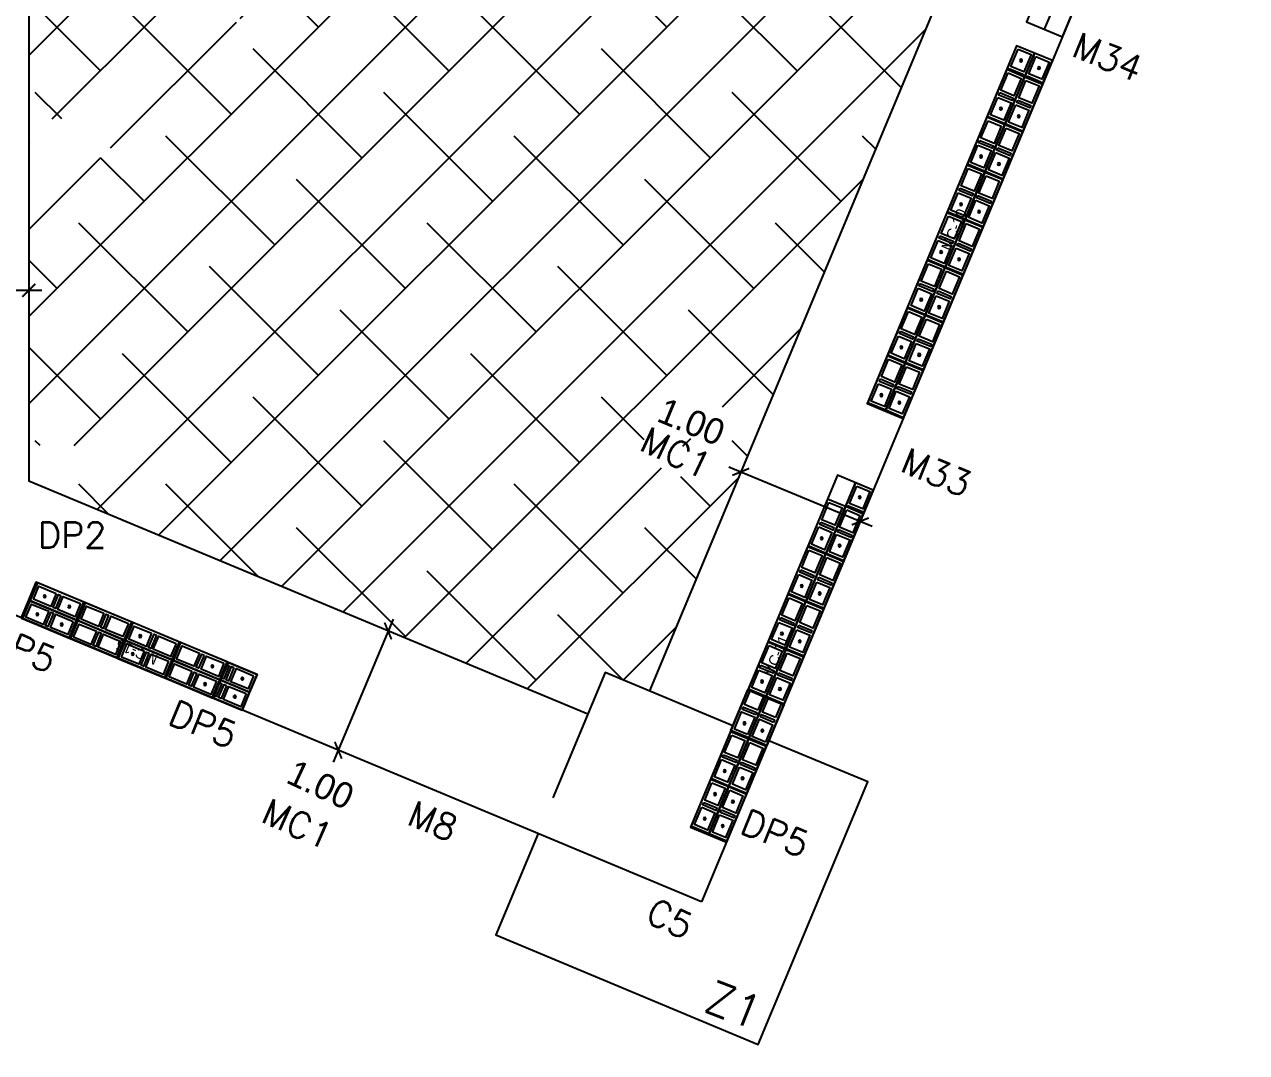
# Model space of a CAD drawing. Header units: metres. Extents: x -33.7 to 12.8, y -17.6 to 9.1.
# Drawn here: x 2.11 to 11.56, y -7.59 to 0.36 of the extents above; entities that cross this region are included whole.
import ezdxf
from ezdxf.enums import TextEntityAlignment as Align
from ezdxf.xclip import XClip

# ---------------------------------------------------------------- set-up
doc = ezdxf.new("R2010")
doc.units = ezdxf.units.M
doc.header["$XCLIPFRAME"] = 2
for name, color, linetype in [('00', 8, 'Continuous'), ('COTAS', 1, 'Continuous'), ('CUANT-MURO CONTENCION-MURO MC1 BLOCK 0.30', 1, 'Continuous')]:
    doc.layers.add(name, color=color, linetype=linetype)
doc.styles.add('dimensiones', font='romans.shx')
doc.styles.add('ROMANS', font='romans')
doc.styles.add('ROTULOS', font='GOTHIC.TTF')
doc.styles.get("Standard").update_dxf_attribs({"font": 'arial.ttf'})
doc.dimstyles.new('DIM_100_2', dxfattribs={"dimtxt": 0.2, "dimasz": 0.1, "dimexe": 0.1, "dimexo": 0.1, "dimgap": 0.15, "dimtad": 1, "dimtxsty": 'ROTULOS', "dimblk": 'ARCHTICK', "dimcen": 0.1, "dimdle": 0.1, "dimclrd": 256, "dimclre": 256, "dimclrt": 1, "dimaunit": 1, "dimadec": 3, "dimazin": 3, "dimtfac": 1, "dimtix": 1, "dimtmove": 2, "dimatfit": 0, "dimldrblk": 'FLECHA', "dimfxl": 0.25, "dimtvp": 1, "dimlwd": -1, "dimlwe": -1})

# ---------------------------------------------------------------- blocks, each defined once
blk = doc.blocks.new('_ArchTick')
at = {"color": 0, "linetype": 'ByBlock', "lineweight": -2, "const_width": 0.15}
blk.add_lwpolyline([(-0.5, -0.5), (0.5, 0.5)], dxfattribs=at)
blk = doc.blocks.new('*D435')
at = {"layer": 'COTAS', "transparency": 16777216}
for p, q in [((2.239, -1.6988), (1.339, -1.6988)), ((1.439, -1.7988), (1.439, -1.7988)), ((2.139, -1.7988), (2.139, -1.7988))]:
    blk.add_line(p, q, dxfattribs=at)
at = {"layer": 'Defpoints', "color": 0, "transparency": 16777216}
for p in [(1.439, -1.6988), (1.439, -1.6988), (2.139, -1.6988)]:
    blk.add_point(p, dxfattribs=at)
at = {"layer": 'COTAS', "linetype": 'ByBlock', "transparency": 16777216, "xscale": 0.1, "yscale": 0.1, "zscale": 0.1}
for p, rotation in [((1.439, -1.6988), 179.9999985012163), ((2.139, -1.6988), 359.9999985012163)]:
    blk.add_blockref('_ArchTick', p, dxfattribs=dict(at, rotation=rotation))
at = {"layer": 'COTAS', "color": 1, "transparency": 16777216, "insert": (0.9778, -1.5037), "char_height": 0.2, "attachment_point": 5, "rotation": 360, "style": 'ROTULOS'}
blk.add_mtext('\\A1;0.70', dxfattribs=at)
blk = doc.blocks.new('FLECHA')
h = blk.add_hatch(color=256)
edge = h.paths.add_edge_path()
edge.add_line((-0.76, -0.716), (-0.346, 0))
edge.add_line((-0.346, 0), (-0.76, 0.716))
edge.add_arc((-0.63, 0.791), 0.15, 30, 210, ccw=False)
edge.add_line((-0.5, 0.866), (0, 0))
edge.add_line((0, 0), (-0.5, -0.866))
edge.add_arc((-0.63, -0.791), 0.15, 150, 330, ccw=False)
blk.add_line((-0.346, 0), (-1.83, 0))
blk.add_lwpolyline([(-0.76, -0.716), (-0.346, 0), (-0.76, 0.716, -1), (-0.5, 0.866), (0, 0), (-0.5, -0.866, -1)], format="xyb", close=True)
blk = doc.blocks.new('*U499')
for points in [[(-0.075, 0.4), (0.075, 0.4), (0.075, 0.01), (-0.075, 0.01)], [(0.055, 0.38), (-0.055, 0.38), (-0.055, 0.235), (0.055, 0.235)], [(0.055, 0.215), (-0.055, 0.215), (-0.055, 0.195), (0.055, 0.195)], [(0.055, 0.175), (-0.055, 0.175), (-0.055, 0.03), (0.055, 0.03)]]:
    blk.add_lwpolyline(points, close=True)
at = {"color": 251}
blk.add_lwpolyline([(-0.075, 0), (0.075, 0)], dxfattribs=at)
at = {"color": 3}
blk.add_circle((0, 0.1025), 0.00953, dxfattribs=at)
blk = doc.blocks.new('*U498')
for points in [[(-0.075, 0.4), (0.075, 0.4), (0.075, 0.01), (-0.075, 0.01)], [(0.055, 0.38), (-0.055, 0.38), (-0.055, 0.235), (0.055, 0.235)], [(0.055, 0.215), (-0.055, 0.215), (-0.055, 0.195), (0.055, 0.195)], [(0.055, 0.175), (-0.055, 0.175), (-0.055, 0.03), (0.055, 0.03)]]:
    blk.add_lwpolyline(points, close=True)
at = {"color": 251}
blk.add_lwpolyline([(-0.075, 0), (0.075, 0)], dxfattribs=at)
at = {"color": 3}
blk.add_circle((0, 0.1025), 0.00953, dxfattribs=at)
blk = doc.blocks.new('*U502')
for points in [[(-0.075, 0.4), (0.075, 0.4), (0.075, 0.01), (-0.075, 0.01)], [(0.055, 0.38), (-0.055, 0.38), (-0.055, 0.235), (0.055, 0.235)], [(0.055, 0.215), (-0.055, 0.215), (-0.055, 0.195), (0.055, 0.195)], [(0.055, 0.175), (-0.055, 0.175), (-0.055, 0.03), (0.055, 0.03)]]:
    blk.add_lwpolyline(points, close=True)
at = {"color": 251}
blk.add_lwpolyline([(-0.075, 0), (0.075, 0)], dxfattribs=at)
at = {"color": 3}
for centre in [(0, 0.3075), (0, 0.1025)]:
    blk.add_circle(centre, 0.00953, dxfattribs=at)
blk = doc.blocks.new('*U523')
for points in [[(-0.075, 0.4), (0.075, 0.4), (0.075, 0.01), (-0.075, 0.01)], [(0.055, 0.38), (-0.055, 0.38), (-0.055, 0.235), (0.055, 0.235)], [(0.055, 0.215), (-0.055, 0.215), (-0.055, 0.195), (0.055, 0.195)], [(0.055, 0.175), (-0.055, 0.175), (-0.055, 0.03), (0.055, 0.03)]]:
    blk.add_lwpolyline(points, close=True)
at = {"color": 251}
blk.add_lwpolyline([(-0.075, 0), (0.075, 0)], dxfattribs=at)
at = {"color": 3}
blk.add_circle((0, 0.1025), 0.00953, dxfattribs=at)
blk = doc.blocks.new('*U501')
for points in [[(-0.075, 0.4), (0.075, 0.4), (0.075, 0.01), (-0.075, 0.01)], [(0.055, 0.38), (-0.055, 0.38), (-0.055, 0.235), (0.055, 0.235)], [(0.055, 0.215), (-0.055, 0.215), (-0.055, 0.195), (0.055, 0.195)], [(0.055, 0.175), (-0.055, 0.175), (-0.055, 0.03), (0.055, 0.03)]]:
    blk.add_lwpolyline(points, close=True)
at = {"color": 251}
blk.add_lwpolyline([(-0.075, 0), (0.075, 0)], dxfattribs=at)
at = {"color": 3}
for centre in [(0, 0.3075), (0, 0.1025)]:
    blk.add_circle(centre, 0.00953, dxfattribs=at)
blk = doc.blocks.new('*U500')
for points in [[(-0.075, 0.4), (0.075, 0.4), (0.075, 0.01), (-0.075, 0.01)], [(0.055, 0.38), (-0.055, 0.38), (-0.055, 0.235), (0.055, 0.235)], [(0.055, 0.215), (-0.055, 0.215), (-0.055, 0.195), (0.055, 0.195)], [(0.055, 0.175), (-0.055, 0.175), (-0.055, 0.03), (0.055, 0.03)]]:
    blk.add_lwpolyline(points, close=True)
at = {"color": 3}
blk.add_circle((0, 0.3075), 0.00953, dxfattribs=at)
blk = doc.blocks.new('*U522')
for points in [[(-0.075, 0.4), (0.075, 0.4), (0.075, 0.01), (-0.075, 0.01)], [(0.055, 0.38), (-0.055, 0.38), (-0.055, 0.235), (0.055, 0.235)], [(0.055, 0.215), (-0.055, 0.215), (-0.055, 0.195), (0.055, 0.195)], [(0.055, 0.175), (-0.055, 0.175), (-0.055, 0.03), (0.055, 0.03)]]:
    blk.add_lwpolyline(points, close=True)
at = {"color": 3}
blk.add_circle((0, 0.3075), 0.00953, dxfattribs=at)
blk = doc.blocks.new('*U539')
for points in [[(-0.075, 0.4), (0.075, 0.4), (0.075, 0.01), (-0.075, 0.01)], [(0.055, 0.38), (-0.055, 0.38), (-0.055, 0.235), (0.055, 0.235)], [(0.055, 0.215), (-0.055, 0.215), (-0.055, 0.195), (0.055, 0.195)], [(0.055, 0.175), (-0.055, 0.175), (-0.055, 0.03), (0.055, 0.03)]]:
    blk.add_lwpolyline(points, close=True)
at = {"color": 251}
blk.add_lwpolyline([(-0.075, 0), (0.075, 0)], dxfattribs=at)
at = {"color": 3}
blk.add_circle((0, 0.3075), 0.00953, dxfattribs=at)
blk = doc.blocks.new('*U540')
for points in [[(-0.075, 0.4), (0.075, 0.4), (0.075, 0.01), (-0.075, 0.01)], [(0.055, 0.38), (-0.055, 0.38), (-0.055, 0.235), (0.055, 0.235)], [(0.055, 0.215), (-0.055, 0.215), (-0.055, 0.195), (0.055, 0.195)], [(0.055, 0.175), (-0.055, 0.175), (-0.055, 0.03), (0.055, 0.03)]]:
    blk.add_lwpolyline(points, close=True)
at = {"color": 251}
blk.add_lwpolyline([(-0.075, 0), (0.075, 0)], dxfattribs=at)
at = {"color": 3}
blk.add_circle((0, 0.3075), 0.00953, dxfattribs=at)
blk = doc.blocks.new('*U503')
for points in [[(-0.075, 0.4), (0.075, 0.4), (0.075, 0.01), (-0.075, 0.01)], [(0.055, 0.38), (-0.055, 0.38), (-0.055, 0.235), (0.055, 0.235)], [(0.055, 0.215), (-0.055, 0.215), (-0.055, 0.195), (0.055, 0.195)], [(0.055, 0.175), (-0.055, 0.175), (-0.055, 0.03), (0.055, 0.03)]]:
    blk.add_lwpolyline(points, close=True)
at = {"color": 251}
blk.add_lwpolyline([(-0.075, 0), (0.075, 0)], dxfattribs=at)
at = {"color": 3}
blk.add_circle((0, 0.1025), 0.00953, dxfattribs=at)
blk = doc.blocks.new('*U504')
for points in [[(-0.075, 0.4), (0.075, 0.4), (0.075, 0.01), (-0.075, 0.01)], [(0.055, 0.38), (-0.055, 0.38), (-0.055, 0.235), (0.055, 0.235)], [(0.055, 0.38), (-0.055, 0.38), (-0.055, 0.235), (0.055, 0.235)], [(0.055, 0.215), (-0.055, 0.215), (-0.055, 0.195), (0.055, 0.195)], [(0.055, 0.175), (-0.055, 0.175), (-0.055, 0.03), (0.055, 0.03)]]:
    blk.add_lwpolyline(points, close=True)
blk.add_lwpolyline([(0.055, 0.21), (0.055, 0.215), (-0.055, 0.215), (-0.055, 0.21)])
at = {"color": 251}
blk.add_lwpolyline([(-0.075, 0), (0.075, 0)], dxfattribs=at)
blk = doc.blocks.new('*U545')
for points in [[(-0.075, 0.4), (0.075, 0.4), (0.075, 0.01), (-0.075, 0.01)], [(0.055, 0.38), (-0.055, 0.38), (-0.055, 0.235), (0.055, 0.235)], [(0.055, 0.215), (-0.055, 0.215), (-0.055, 0.195), (0.055, 0.195)], [(0.055, 0.175), (-0.055, 0.175), (-0.055, 0.03), (0.055, 0.03)]]:
    blk.add_lwpolyline(points, close=True)
at = {"color": 251}
blk.add_lwpolyline([(-0.075, 0), (0.075, 0)], dxfattribs=at)
at = {"color": 3}
for centre in [(0, 0.3075), (0, 0.1025)]:
    blk.add_circle(centre, 0.00953, dxfattribs=at)
blk = doc.blocks.new('*U547')
for points in [[(-0.075, 0.4), (0.075, 0.4), (0.075, 0.01), (-0.075, 0.01)], [(0.055, 0.38), (-0.055, 0.38), (-0.055, 0.235), (0.055, 0.235)], [(0.055, 0.215), (-0.055, 0.215), (-0.055, 0.195), (0.055, 0.195)], [(0.055, 0.175), (-0.055, 0.175), (-0.055, 0.03), (0.055, 0.03)]]:
    blk.add_lwpolyline(points, close=True)
at = {"color": 251}
blk.add_lwpolyline([(-0.075, 0), (0.075, 0)], dxfattribs=at)
at = {"color": 3}
blk.add_circle((0, 0.1025), 0.00953, dxfattribs=at)
blk = doc.blocks.new('*U546')
for points in [[(-0.075, 0.4), (0.075, 0.4), (0.075, 0.01), (-0.075, 0.01)], [(0.055, 0.38), (-0.055, 0.38), (-0.055, 0.235), (0.055, 0.235)], [(0.055, 0.38), (-0.055, 0.38), (-0.055, 0.235), (0.055, 0.235)], [(0.055, 0.215), (-0.055, 0.215), (-0.055, 0.195), (0.055, 0.195)], [(0.055, 0.175), (-0.055, 0.175), (-0.055, 0.03), (0.055, 0.03)]]:
    blk.add_lwpolyline(points, close=True)
blk.add_lwpolyline([(0.055, 0.21), (0.055, 0.215), (-0.055, 0.215), (-0.055, 0.21)])
at = {"color": 251}
blk.add_lwpolyline([(-0.075, 0), (0.075, 0)], dxfattribs=at)
blk = doc.blocks.new('*U505')
for points in [[(-0.075, 0.4), (0.075, 0.4), (0.075, 0.01), (-0.075, 0.01)], [(0.055, 0.38), (-0.055, 0.38), (-0.055, 0.235), (0.055, 0.235)], [(0.055, 0.215), (-0.055, 0.215), (-0.055, 0.195), (0.055, 0.195)], [(0.055, 0.175), (-0.055, 0.175), (-0.055, 0.03), (0.055, 0.03)]]:
    blk.add_lwpolyline(points, close=True)
at = {"color": 251}
blk.add_lwpolyline([(-0.075, 0), (0.075, 0)], dxfattribs=at)
at = {"color": 3}
for centre in [(0, 0.3075), (0, 0.1025)]:
    blk.add_circle(centre, 0.00953, dxfattribs=at)
blk = doc.blocks.new('*D509')
at = {"layer": 'COTAS', "transparency": 16777216}
for p, q in [((7.6838, -3.0105), (7.6838, -3.0105)), ((7.5532, -3.0646), (8.6621, -3.5241)), ((8.608, -3.3934), (8.608, -3.3934))]:
    blk.add_line(p, q, dxfattribs=at)
at = {"layer": 'Defpoints', "color": 0, "transparency": 16777216}
for p in [(7.6456, -3.1028), (8.5697, -3.4858), (8.5697, -3.4858)]:
    blk.add_point(p, dxfattribs=at)
at = {"layer": 'COTAS', "linetype": 'ByBlock', "transparency": 16777216, "xscale": 0.1, "yscale": 0.1, "zscale": 0.1}
for p, rotation in [((7.6456, -3.1028), 157.4917994584818), ((8.5697, -3.4858), 337.4917994584818)]:
    blk.add_blockref('_ArchTick', p, dxfattribs=dict(at, rotation=rotation))
at = {"layer": 'COTAS', "color": 1, "transparency": 16777216, "insert": (7.2637, -2.7157), "char_height": 0.2, "attachment_point": 5, "rotation": 337.4918, "style": 'ROTULOS'}
blk.add_mtext('\\A1;1.00', dxfattribs=at)
blk = doc.blocks.new('*U529')
for points in [[(-0.075, 0.4), (0.075, 0.4), (0.075, 0.21), (-0.075, 0.21)], [(0.055, 0.38), (-0.055, 0.38), (-0.055, 0.235), (0.055, 0.235)]]:
    blk.add_lwpolyline(points, close=True)
at = {"color": 251}
blk.add_lwpolyline([(-0.075, 0.2), (0.075, 0.2)], dxfattribs=at)
blk.add_lwpolyline([(0.055, 0.21), (0.055, 0.215), (-0.055, 0.215), (-0.055, 0.21)])
at = {"color": 3}
blk.add_circle((0, 0.3075), 0.00953, dxfattribs=at)
blk = doc.blocks.new('*U530')
for points in [[(-0.075, 0.4), (0.075, 0.4), (0.075, 0.21), (-0.075, 0.21)], [(0.055, 0.38), (-0.055, 0.38), (-0.055, 0.235), (0.055, 0.235)]]:
    blk.add_lwpolyline(points, close=True)
at = {"color": 251}
blk.add_lwpolyline([(-0.075, 0.2), (0.075, 0.2)], dxfattribs=at)
blk.add_lwpolyline([(0.055, 0.21), (0.055, 0.215), (-0.055, 0.215), (-0.055, 0.21)])
at = {"color": 3}
blk.add_circle((0, 0.3075), 0.00953, dxfattribs=at)
blk = doc.blocks.new('*U521')
for points in [[(-0.075, 0.4), (0.075, 0.4), (0.075, 0.01), (-0.075, 0.01)], [(0.055, 0.38), (-0.055, 0.38), (-0.055, 0.235), (0.055, 0.235)], [(0.055, 0.215), (-0.055, 0.215), (-0.055, 0.195), (0.055, 0.195)], [(0.055, 0.175), (-0.055, 0.175), (-0.055, 0.03), (0.055, 0.03)]]:
    blk.add_lwpolyline(points, close=True)
at = {"color": 251}
blk.add_lwpolyline([(-0.075, 0), (0.075, 0)], dxfattribs=at)
at = {"color": 3}
blk.add_circle((0, 0.1025), 0.00953, dxfattribs=at)
blk = doc.blocks.new('*U520')
for points in [[(-0.075, 0.4), (0.075, 0.4), (0.075, 0.01), (-0.075, 0.01)], [(0.055, 0.38), (-0.055, 0.38), (-0.055, 0.235), (0.055, 0.235)], [(0.055, 0.215), (-0.055, 0.215), (-0.055, 0.195), (0.055, 0.195)], [(0.055, 0.175), (-0.055, 0.175), (-0.055, 0.03), (0.055, 0.03)]]:
    blk.add_lwpolyline(points, close=True)
at = {"color": 251}
blk.add_lwpolyline([(-0.075, 0), (0.075, 0)], dxfattribs=at)
at = {"color": 3}
blk.add_circle((0, 0.1025), 0.00953, dxfattribs=at)
blk = doc.blocks.new('*U531')
for points in [[(-0.075, 0.4), (0.075, 0.4), (0.075, 0.21), (-0.075, 0.21)], [(0.055, 0.38), (-0.055, 0.38), (-0.055, 0.235), (0.055, 0.235)]]:
    blk.add_lwpolyline(points, close=True)
at = {"color": 251}
blk.add_lwpolyline([(-0.075, 0.2), (0.075, 0.2)], dxfattribs=at)
blk.add_lwpolyline([(0.055, 0.21), (0.055, 0.215), (-0.055, 0.215), (-0.055, 0.21)])
at = {"color": 3}
blk.add_circle((0, 0.3075), 0.00953, dxfattribs=at)
blk = doc.blocks.new('*U537')
for points in [[(-0.075, 0.4), (0.075, 0.4), (0.075, 0.01), (-0.075, 0.01)], [(0.055, 0.38), (-0.055, 0.38), (-0.055, 0.235), (0.055, 0.235)], [(0.055, 0.215), (-0.055, 0.215), (-0.055, 0.195), (0.055, 0.195)], [(0.055, 0.175), (-0.055, 0.175), (-0.055, 0.03), (0.055, 0.03)]]:
    blk.add_lwpolyline(points, close=True)
at = {"color": 3}
blk.add_circle((0, 0.3075), 0.00953, dxfattribs=at)
blk = doc.blocks.new('*U538')
for points in [[(-0.075, 0.4), (0.075, 0.4), (0.075, 0.01), (-0.075, 0.01)], [(0.055, 0.38), (-0.055, 0.38), (-0.055, 0.235), (0.055, 0.235)], [(0.055, 0.215), (-0.055, 0.215), (-0.055, 0.195), (0.055, 0.195)], [(0.055, 0.175), (-0.055, 0.175), (-0.055, 0.03), (0.055, 0.03)]]:
    blk.add_lwpolyline(points, close=True)
at = {"color": 3}
blk.add_circle((0, 0.3075), 0.00953, dxfattribs=at)
blk = doc.blocks.new('*D549')
at = {"layer": 'COTAS', "transparency": 16777216}
for p, q in [((4.956, -4.2412), (4.4941, -5.3487)), ((5.0098, -4.3719), (5.0098, -4.3719)), ((4.6249, -5.2949), (4.6249, -5.2949))]:
    blk.add_line(p, q, dxfattribs=at)
at = {"layer": 'Defpoints', "color": 0, "transparency": 16777216}
for p in [(4.9175, -4.3335), (4.5326, -5.2564), (4.5326, -5.2564)]:
    blk.add_point(p, dxfattribs=at)
at = {"layer": 'COTAS', "linetype": 'ByBlock', "transparency": 16777216, "xscale": 0.1, "yscale": 0.1, "zscale": 0.1}
for p, rotation in [((4.9175, -4.3335), 67.36123239118668), ((4.5326, -5.2564), 247.3612323911867)]:
    blk.add_blockref('_ArchTick', p, dxfattribs=dict(at, rotation=rotation))
at = {"layer": 'COTAS', "color": 1, "transparency": 16777216, "insert": (4.3962, -5.5234), "char_height": 0.2, "attachment_point": 5, "rotation": 335, "style": 'ROTULOS'}
blk.add_mtext('\\A1;1.00', dxfattribs=at)
blk = doc.blocks.new('MURO_MC-09')
at = {"color": 0, "linetype": 'CONTINUOUS'}
blk.add_line((0, 0), (3.2, 0), dxfattribs=at)
at = {"color": 0}
blk.add_lwpolyline([(0, -0.15), (3.2, -0.15), (3.2, 0.15), (0, 0.15)], close=True, dxfattribs=at)
at = {"color": 0, "flags": 1}
for tag in ['ESPESOR', 'ALTURA', 'VANO', 'EJE_L', 'TIPO', 'ETQ']:
    blk.add_attdef(tag, text='', height=0.08, dxfattribs=at).set_placement((1.6, 0.05), align=Align.MIDDLE_CENTER)
at = {"color": 0}
blk.add_attdef('ID', text='', height=0.08, dxfattribs=at).set_placement((1.6, 0.05), align=Align.MIDDLE_CENTER)
blk = doc.blocks.new('MURO_MC-10')
at = {"color": 0, "linetype": 'CONTINUOUS'}
blk.add_line((0, 0), (3, 0), dxfattribs=at)
at = {"color": 0}
blk.add_lwpolyline([(0, -0.15), (3, -0.15), (3, 0.15), (0, 0.15)], close=True, dxfattribs=at)
at = {"color": 0, "flags": 1}
for tag in ['ESPESOR', 'ALTURA', 'VANO', 'EJE_L', 'TIPO', 'ETQ']:
    blk.add_attdef(tag, text='', height=0.08, dxfattribs=at).set_placement((1.5, 0.05), align=Align.MIDDLE_CENTER)
at = {"color": 0}
blk.add_attdef('ID', text='', height=0.08, dxfattribs=at).set_placement((1.5, 0.05), align=Align.MIDDLE_CENTER)
blk = doc.blocks.new('MURO_MC-11')
at = {"color": 0, "linetype": 'CONTINUOUS'}
blk.add_line((0, 0), (2.9498, 0), dxfattribs=at)
at = {"color": 0}
blk.add_lwpolyline([(0, -0.15), (2.9498, -0.15), (2.9498, 0.15), (0, 0.15)], close=True, dxfattribs=at)
at = {"color": 0, "flags": 1}
for tag in ['ESPESOR', 'ALTURA', 'VANO', 'EJE_L', 'TIPO', 'ETQ']:
    blk.add_attdef(tag, text='', height=0.08, dxfattribs=at).set_placement((1.4749, 0.05), align=Align.MIDDLE_CENTER)
at = {"color": 0}
blk.add_attdef('ID', text='', height=0.08, dxfattribs=at).set_placement((1.4749, 0.05), align=Align.MIDDLE_CENTER)
blk = doc.blocks.new('MURO_MC-15')
at = {"color": 0, "linetype": 'CONTINUOUS'}
blk.add_line((0, 0), (1.85, 0), dxfattribs=at)
at = {"color": 0}
blk.add_lwpolyline([(0, -0.15), (1.85, -0.15), (1.85, 0.15), (0, 0.15)], close=True, dxfattribs=at)
at = {"color": 0, "flags": 1}
for tag in ['ESPESOR', 'ALTURA', 'VANO', 'EJE_L', 'TIPO', 'ETQ']:
    blk.add_attdef(tag, text='', height=0.08, dxfattribs=at).set_placement((0.925, 0.05), align=Align.MIDDLE_CENTER)
at = {"color": 0}
blk.add_attdef('ID', text='', height=0.08, dxfattribs=at).set_placement((0.925, 0.05), align=Align.MIDDLE_CENTER)

msp = doc.modelspace()

# ---------------------------------------------------------------- hatches: boundary and pattern name
at = {"layer": '00'}
h = msp.add_hatch(dxfattribs=at)
h.set_pattern_fill('ANSI38', color=256, scale=0.15)
h.paths.add_polyline_path([(-4.6593, 0.8334), (-8.386, 0.8334), (-8.386, -0.2387), (-4.6593, -0.2387)])
h.paths.add_polyline_path([(-5.3507, 0.0369), (-4.7173, 0.0369), (-4.7173, -0.2631), (-5.3507, -0.2631)])
h.paths.add_polyline_path([(-8.1834, 0.8535), (-7.731, 0.8535), (-7.731, 0.5535), (-8.1834, 0.5535)])
h.paths.add_polyline_path([(-9.586, 0.8334), (-9.586, -0.2387), (-8.386, -0.2387), (-8.386, 0.8334)])
h.paths.add_polyline_path([(-8.386, 6.3702), (-8.386, 1.5334), (-4.6593, 1.5334), (-4.6593, 3.3291), (-2.586, 3.3291), (-2.586, 6.3702)])
h.paths.add_polyline_path([(-11.086, 6.3702), (-11.086, 2.9834), (-9.586, 2.9834), (-9.586, 1.5334), (-8.386, 1.5334), (-8.386, 6.3702)])
h.paths.add_polyline_path([(-9.5393, 1.8241), (-8.9155, 1.8241), (-8.9155, 1.5241), (-9.5393, 1.5241)])
h.paths.add_polyline_path([(-8.386, 6.3702), (-8.386, 7.7363), (-8.8848, 7.7363), (-9.2848, 7.7363), (-9.6848, 7.7363), (-10.0848, 7.7363), (-10.4848, 7.7363), (-10.611, 7.7363), (-10.8848, 7.7362), (-11.086, 7.7362), (-11.086, 6.3702)])
h.paths.add_polyline_path([(-3.182, 7.8863), (-3.182, 7.8663), (-3.182, 7.8364), (-3.182, 7.7563), (-3.182, 7.7363), (-3.372, 7.7363), (-3.372, 7.8364), (-3.7597, 7.8364), (-3.7597, 7.7363), (-3.986, 7.7363), (-3.986, 6.7363), (-4.686, 6.7363), (-4.686, 7.7363), (-4.9222, 7.7363), (-5.1122, 7.7363), (-5.3598, 7.7363), (-5.7598, 7.7363), (-6.1598, 7.7363), (-6.5598, 7.7363), (-6.9598, 7.7363), (-7.3598, 7.7363), (-7.586, 7.7362), (-7.586, 6.7363), (-8.286, 6.7363), (-8.286, 7.7363), (-8.386, 7.7363), (-8.386, 6.3702), (-2.586, 6.3702), (-2.586, 6.7363), (-2.936, 6.7363), (-2.936, 7.7363), (-3.172, 7.7363), (-3.172, 7.8364), (-3.172, 7.8863)], is_closed=False)
h.paths.add_polyline_path([(-2.586, 3.3291), (1.439, 3.3291), (1.439, 4.9451), (-2.011, 4.9451), (-2.011, 6.3702), (-2.586, 6.3702)])
h.paths.add_polyline_path([(-2.011, 7.7363), (-2.236, 7.7363), (-2.236, 6.7363), (-2.586, 6.7363), (-2.586, 6.3702), (-2.011, 6.3702)])
h.paths.add_polyline_path([(4.6574, 4.9302), (3.9462, 5.2268), (4.0571, 5.4926), (2.139, 6.2926), (2.139, 1.5084), (3.2303, 1.5084)])
h.paths.add_polyline_path([(10.1144, 2.8169), (9.7724, 2.9595), (9.9071, 3.2826), (6.4461, 4.726), (6.2536, 4.2645), (5.3035, 4.6608), (3.9158, 1.3334), (9.4957, 1.3334), (9.7777, 2.0095)])
h.paths.add_polyline_path([(8.7205, 1.6505), (9.3407, 1.3935), (9.1876, 1.024), (8.5673, 1.281)])
h.paths.add_polyline_path([(9.4957, 1.3334), (3.9158, 1.3334), (3.6968, 0.8084), (2.139, 0.8084), (2.139, -2.6637), (7.8287, -2.6637)])
h.paths.add_polyline_path([(7.0302, -2.4025), (7.6504, -2.6595), (7.4973, -3.029), (6.877, -2.772)])
h.paths.add_polyline_path([(8.6568, 1.3446), (9.1961, 1.0926), (9.0691, 0.8208), (8.5298, 1.0728)])
h.paths.add_polyline_path([(7.453, -3.5646), (7.8287, -2.6637), (2.139, -2.6637), (2.139, -3.1747), (3.0741, -3.5646)])
h.paths.add_polyline_path([(3.0741, -3.5646), (6.4622, -4.9777), (6.5969, -4.6546), (6.9389, -4.7973), (7.453, -3.5646)])
h.paths.add_polyline_path([(-5.3882, -2.6637), (-5.3882, -0.9387), (-8.0538, -0.9387), (-8.0538, -2.6637)])
h.paths.add_polyline_path([(-6.0368, -2.5157), (-5.5845, -2.5157), (-5.5845, -2.8157), (-6.0368, -2.8157)])
h.paths.add_polyline_path([(-11.386, -3.8953), (-11.386, -2.6637), (-11.386, -0.3166), (-12.886, -0.3166), (-12.886, 0.5401), (-15.8572, -0.7944), (-17.5814, -3.3881), (-14.0719, -5.7717), (-13.5557, -4.9952), (-12.557, -5.6591)])
h.paths.add_polyline_path([(-15.8572, -0.7944), (-17.6054, -1.5796), (-17.4593, -1.6767), (-18.2811, -2.9129), (-17.5814, -3.3881)])
h.paths.add_polyline_path([(-12.886, 1.3334), (-12.886, 2.4194), (-15.3829, 4.7202), (-17.9279, 4.7202), (-20.7334, 0.4997), (-17.9006, -1.3833), (-15.5456, -0.3256), (-14.4428, 1.3334)])
h.paths.add_polyline_path([(-11.786, 2.9834), (-12.886, 2.9834), (-12.886, 2.8274), (-15.36, 5.107), (-15.36, 5.5139), (-11.786, 5.5139), (-11.786, 2.9834)])
h.paths.add_polyline_path([(-23.2556, 0.1331), (-23.1743, 0.079), (-22.2323, 1.4961), (-20.9832, 0.6658), (-18.2881, 4.7202), (-18.66, 4.7202), (-18.66, 7.0363)])
h.paths.add_polyline_path([(-15.36, 7.0363), (-15.36, 6.3702), (-11.786, 6.3702), (-11.786, 7.0363)])
h.paths.add_polyline_path([(-14.9493, 6.5059), (-14.4969, 6.5059), (-14.4969, 6.2059), (-14.9493, 6.2059)])
h.paths.add_polyline_path([(-13.402, 7.054), (-12.7307, 7.0389), (-12.7397, 6.639), (-13.411, 6.6541)])
h.paths.add_polyline_path([(-11.736, 6.2139), (-11.736, 6.3702), (-15.36, 6.3702), (-15.36, 6.2139)])
h.paths.add_polyline_path([(-22.706, -7.3169), (-22.4748, -6.3262), (-20.6318, -6.7465), (-19.9949, -3.9537), (-22.5603, -2.2485), (-24.2496, -4.7898), (-23.3334, -5.3988), (-24.0254, -6.4398)])
h.paths.add_polyline_path([(-25.7636, -7.053), (-25.6242, -7.0875), (-25.9129, -8.2523), (-23.5743, -8.8319), (-23.4877, -8.4824), (-23.4397, -8.2471), (-23.8182, -8.1533), (-24.2016, -8.0582), (-24.5899, -7.962), (-24.9781, -7.8658), (-25.3664, -7.7696), (-25.7449, -7.6757), (-25.7088, -7.5301), (-25.3206, -7.6264), (-24.9323, -7.7226), (-24.5441, -7.8188), (-24.1558, -7.9151), (-23.7821, -8.0077), (-23.3939, -8.1039), (-23.2483, -8.14), (-23.3445, -8.5282), (-23.4287, -8.868), (-23.0877, -8.9525), (-22.706, -7.3169), (-24.0254, -6.4398), (-24.7173, -7.4808), (-25.6392, -6.868)])
h.paths.add_polyline_path([(-19.3284, -9.3819), (-18.7609, -9.7591), (-16.3508, -6.1334), (-13.937, -7.7379), (-13.7738, -7.492), (-14.7736, -6.8274), (-14.238, -6.0216), (-17.7475, -3.638), (-19.9216, -6.9085), (-18.797, -7.165)])
h.paths.add_polyline_path([(-19.7546, -10.8089), (-19.5492, -10.945), (-18.927, -10.009), (-19.4029, -9.6926), (-19.6751, -10.8286)])
h.paths.add_polyline_path([(-18.6973, -16.0499), (-18.2664, -14.311), (-20.7079, -12.6881), (-19.7152, -11.1948), (-20.6224, -10.5938), (-20.8884, -10.5278), (-21.2767, -10.4316), (-21.6649, -10.3354), (-22.0532, -10.2391), (-22.124, -10.2216), (-24.9656, -14.4963)])
h.paths.add_polyline_path([(-24.9656, -14.4963), (-22.124, -10.2216), (-22.4414, -10.1429), (-22.8297, -10.0467), (-23.218, -9.9505), (-23.6062, -9.8542), (-23.9945, -9.758), (-24.3827, -9.6618), (-24.771, -9.5655), (-25.1592, -9.4693), (-25.5475, -9.3731), (-25.9357, -9.2769), (-26.1534, -9.2229), (-26.324, -9.1806), (-26.7122, -9.0844), (-27.1005, -8.9882), (-27.2036, -8.9626), (-30.0452, -13.2373), (-25.6764, -14.3201)])
h.paths.add_polyline_path([(-22.1972, -9.4099), (-21.5063, -9.5712), (-21.5972, -9.9607), (-22.2881, -9.7994)])
h.paths.add_polyline_path([(-27.2036, -8.9626), (-27.4887, -8.8919), (-27.877, -8.7957), (-28.2652, -8.6995), (-28.2888, -8.6936), (-28.6535, -8.6032), (-29.032, -8.5094), (-29.1026, -8.4919), (-31.9442, -12.7666), (-30.0452, -13.2373)])
h.paths.add_polyline_path([(-29.6289, -8.3615), (-29.6974, -8.3445), (-29.733, -8.3357), (-30.0423, -8.259), (-33.4182, -12.4013), (-31.9442, -12.7666), (-29.1026, -8.4919), (-29.2503, -8.4553)])
h.paths.add_polyline_path([(-27.3143, -6.1019), (-26.9261, -6.1982), (-26.5378, -6.2944), (-26.4809, -6.3085), (-26.7993, -6.0969), (-26.1073, -5.0559), (-26.5251, -4.7781), (-27.3934, -6.0824), (-27.3241, -6.0995)], is_closed=False)
h.paths.add_polyline_path([(-26.1838, -6.5367), (-26.1924, -6.5713), (-26.338, -6.5352), (-26.3294, -6.5006), (-26.5836, -6.4376), (-26.9719, -6.3414), (-27.3601, -6.2451), (-27.4817, -6.215), (-27.7172, -6.5687), (-26.0735, -6.9761), (-25.889, -6.702), (-26.1102, -6.5549)])
h.paths.add_polyline_path([(-27.7888, -6.6763), (-28.4237, -7.6299), (-28.0482, -7.723)])
h.paths.add_polyline_path([(-23.1743, 0.079), (-23.2556, 0.1331), (-26.5251, -4.7781), (-26.1073, -5.0559), (-25.4153, -4.0149), (-24.4994, -4.6237), (-22.8101, -2.0824), (-24.0592, -1.2521)])
h.paths.add_polyline_path([(-14.4428, 1.3334), (-15.5456, -0.3256), (-12.886, 0.8689), (-12.886, 1.3334)])
h.paths.add_polyline_path([(-11.0382, -0.4636), (-11.0382, -0.3166), (-11.386, -0.3166), (-11.386, -2.6637), (-11.3538, -2.6637), (-11.3538, -0.4636)])
h.paths.add_polyline_path([(-19.9216, -6.9085), (-17.7475, -3.638), (-18.4471, -3.1628), (-19.2861, -4.4249), (-19.7277, -4.1314), (-20.3393, -6.8132)])
h.paths.add_polyline_path([(2.1518, -2.8988), (2.7756, -2.8988), (2.7756, -3.1988), (2.1518, -3.1988)])
h.paths.add_polyline_path([(-20.7446, -3.7304), (-20.0476, -3.8632), (-20.1225, -4.2561), (-20.8195, -4.1233)])
h.paths.add_polyline_path([(-25.755, -7.6631), (-25.1515, -7.8209), (-25.2273, -8.1111), (-25.8309, -7.9534)])
h.paths.add_polyline_path([(-19.2987, -9.1554), (-19.0535, -8.8097), (-18.8088, -8.9833), (-19.054, -9.329)])
h.paths.add_polyline_path([(-20.9886, -10.5251), (-20.5588, -10.6317), (-20.631, -10.9229), (-21.0608, -10.8163)])
h.paths.add_polyline_path([(-25.441, -14.4093), (-25.2795, -13.7576), (-24.8912, -13.8538), (-25.0527, -14.5055)])
h.paths.add_polyline_path([(-25.6505, -14.3528), (-25.5225, -13.7715), (-25.2295, -13.8361), (-25.3575, -14.4174)])
h.paths.add_polyline_path([(-19.8576, -6.0936), (-19.4643, -5.503), (-19.1314, -5.7247), (-19.5246, -6.3153)])
h.paths.add_polyline_path([(-2.011, 6.6254), (-2.0963, 6.6254), (-2.0963, 6.9254), (-2.011, 6.9254)], flags=16)
h.paths.add_polyline_path([(-2.011, 6.8147), (-2.1595, 6.8147), (-2.1595, 7.2147), (-2.011, 7.2147)], flags=16)
h.paths.add_polyline_path([(-7.1504, 0.8049), (-6.441, 0.789), (-6.45, 0.3891), (-7.1594, 0.4051)], flags=16)
h.paths.add_polyline_path([(-7.1232, 0.4867), (-6.547, 0.4867), (-6.547, 0.1867), (-7.1232, 0.1867)], flags=16)
h.paths.add_polyline_path([(-6.0487, -0.1365), (-6.0487, 0.5635), (-5.6487, 0.5635), (-5.6487, -0.1365)], flags=16)
h.paths.add_polyline_path([(-11.0246, 6.0206), (-10.3913, 6.0206), (-10.3913, 5.7206), (-11.0246, 5.7206)], flags=16)
h.paths.add_polyline_path([(-10.7401, 4.2263), (-10.1639, 4.2263), (-10.1639, 3.9263), (-10.7401, 3.9263)], flags=16)
h.paths.add_polyline_path([(-10.8373, 4.5734), (-10.1277, 4.5734), (-10.1277, 4.1734), (-10.8373, 4.1734)], flags=16)
h.paths.add_polyline_path([(-8.9728, 6.9005), (-8.9728, 7.572), (-8.5728, 7.572), (-8.5728, 6.9005)], flags=16)
h.paths.add_polyline_path([(-10.0971, 7.638), (-9.4258, 7.6229), (-9.4348, 7.223), (-10.1061, 7.2381)], flags=16)
h.paths.add_polyline_path([(-10.0218, 7.3154), (-9.4265, 7.3154), (-9.4265, 7.0154), (-10.0218, 7.0154)], flags=16)
h.paths.add_polyline_path([(-10.8373, 7.0355), (-10.1277, 7.0355), (-10.1277, 6.6355), (-10.8373, 6.6355)], flags=16)
h.paths.add_polyline_path([(-10.7401, 6.6884), (-10.1639, 6.6884), (-10.1639, 6.3884), (-10.7401, 6.3884)], flags=16)
h.paths.add_polyline_path([(-5.3728, 6.9005), (-5.3728, 7.572), (-4.9728, 7.572), (-4.9728, 6.9005)], flags=16)
h.paths.add_polyline_path([(-6.3245, 7.3651), (-5.7292, 7.3651), (-5.7292, 7.0651), (-6.3245, 7.0651)], flags=16)
h.paths.add_polyline_path([(-6.3998, 7.638), (-5.7285, 7.6229), (-5.7375, 7.223), (-6.4088, 7.2381)], flags=16)
h.paths.add_polyline_path([(-3.7873, 7.2147), (-3.0777, 7.2147), (-3.0777, 6.8147), (-3.7873, 6.8147)], flags=16)
h.paths.add_polyline_path([(-7.2901, 6.8676), (-6.7139, 6.8676), (-6.7139, 6.5676), (-7.2901, 6.5676)], flags=16)
h.paths.add_polyline_path([(-7.3873, 7.2147), (-6.6777, 7.2147), (-6.6777, 6.8147), (-7.3873, 6.8147)], flags=16)
h.paths.add_polyline_path([(-1.8399, 4.034), (-1.1304, 4.034), (-1.1304, 3.634), (-1.8399, 3.634)], flags=16)
h.paths.add_polyline_path([(0.4157, 4.2451), (0.9919, 4.2451), (0.9919, 3.9451), (0.4157, 3.9451)], flags=16)
h.paths.add_polyline_path([(0.3231, 4.5921), (1.0326, 4.5921), (1.0326, 4.1921), (0.3231, 4.1921)], flags=16)
h.paths.add_polyline_path([(3.3137, 4.5875), (3.9633, 4.302), (3.8023, 3.9358), (3.1528, 4.2213)], flags=16)
h.paths.add_polyline_path([(3.2297, 4.2453), (3.7572, 4.0135), (3.6365, 3.7389), (3.109, 3.9707)], flags=16)
h.paths.add_polyline_path([(2.1466, -0.3731), (2.7704, -0.3731), (2.7704, -0.6731), (2.1466, -0.6731)], flags=16)
h.paths.add_polyline_path([(3.1299, 0.6767), (3.7728, 0.6767), (3.7728, 0.3767), (3.1299, 0.3767)], flags=16)
h.paths.add_polyline_path([(6.9665, -2.7084), (7.5058, -2.9604), (7.3788, -3.2322), (6.8395, -2.9801)], flags=16)
h.paths.add_polyline_path([(-7.9718, -0.9672), (-7.2625, -0.9832), (-7.2715, -1.3831), (-7.9809, -1.3671)], flags=16)
h.paths.add_polyline_path([(-7.9447, -1.2855), (-7.3685, -1.2855), (-7.3685, -1.5855), (-7.9447, -1.5855)], flags=16)
h.paths.add_polyline_path([(-16.0534, -4.1835), (-15.8082, -3.8378), (-15.5635, -4.0114), (-15.8087, -4.3571)], flags=16)
h.paths.add_polyline_path([(-15.882, -4.4089), (-15.4893, -3.818), (-15.1561, -4.0394), (-15.5489, -4.6303)], flags=16)
h.paths.add_polyline_path([(-15.4944, -0.66), (-15.1916, -1.3017), (-15.5533, -1.4724), (-15.8562, -0.8307)], flags=16)
h.paths.add_polyline_path([(-15.1916, -0.7068), (-14.9795, -1.0737), (-15.2392, -1.2238), (-15.4513, -0.8569)], flags=16)
h.paths.add_polyline_path([(-12.4951, -4.0567), (-11.9374, -4.4306), (-12.1602, -4.7628), (-12.7178, -4.3889)], flags=16)
h.paths.add_polyline_path([(-12.6176, -4.3441), (-12.1384, -4.6972), (-12.3163, -4.9387), (-12.7955, -4.5856)], flags=16)
h.paths.add_polyline_path([(-18.1856, -2.8372), (-17.7928, -2.2463), (-17.4597, -2.4677), (-17.8524, -3.0586)], flags=16)
h.paths.add_polyline_path([(-19.6813, 0.7981), (-19.0904, 0.4053), (-19.3118, 0.0722), (-19.9027, 0.465)], flags=16)
h.paths.add_polyline_path([(-15.0925, 3.5852), (-14.7506, 3.8357), (-14.5733, 3.5937), (-14.9152, 3.3432)], flags=16)
h.paths.add_polyline_path([(-19.1626, 2.6531), (-18.5717, 2.2604), (-18.7931, 1.9272), (-19.384, 2.32)], flags=16)
h.paths.add_polyline_path([(-18.8699, 2.7271), (-18.5287, 2.4757), (-18.7067, 2.2342), (-19.0479, 2.4856)], flags=16)
h.paths.add_polyline_path([(-15.0544, 3.2966), (-14.5142, 3.7567), (-14.2549, 3.4521), (-14.795, 2.9921)], flags=16)
h.paths.add_polyline_path([(-15.3473, 5.5061), (-14.7235, 5.5061), (-14.7235, 5.2061), (-15.3473, 5.2061)], flags=16)
h.paths.add_polyline_path([(-13.6656, 5.4855), (-12.9562, 5.4695), (-12.9653, 5.0696), (-13.6746, 5.0856)], flags=16)
h.paths.add_polyline_path([(-13.6384, 5.1672), (-13.0622, 5.1672), (-13.0622, 4.8672), (-13.6384, 4.8672)], flags=16)
h.paths.add_polyline_path([(-20.9408, 3.2934), (-20.4616, 2.9403), (-20.6396, 2.6988), (-21.1188, 3.0519)], flags=16)
h.paths.add_polyline_path([(-20.8113, 3.603), (-20.2521, 3.2313), (-20.4736, 2.8982), (-21.0327, 3.2699)], flags=16)
h.paths.add_polyline_path([(-13.3383, 6.7373), (-12.7431, 6.7373), (-12.7431, 6.4373), (-13.3383, 6.4373)], flags=16)
h.paths.add_polyline_path([(-20.6692, -4.0667), (-20.2504, -4.1315), (-20.2962, -4.4279), (-20.7151, -4.3632)], flags=16)
h.paths.add_polyline_path([(-22.9334, -3.0194), (-22.3425, -3.4122), (-22.5639, -3.7453), (-23.1548, -3.3525)], flags=16)
h.paths.add_polyline_path([(-22.6407, -2.9454), (-22.2996, -3.1968), (-22.4775, -3.4384), (-22.8187, -3.187)], flags=16)
h.paths.add_polyline_path([(-23.6003, -7.6928), (-22.9968, -7.8506), (-23.0727, -8.1408), (-23.6762, -7.983)], flags=16)
h.paths.add_polyline_path([(-19.1273, -9.3808), (-18.7346, -8.7899), (-18.4014, -9.0114), (-18.7942, -9.6023)], flags=16)
h.paths.add_polyline_path([(-19.2282, -15.1266), (-18.6685, -15.3293), (-18.7707, -15.6113), (-19.3304, -15.4087)], flags=16)
h.paths.add_polyline_path([(-21.7032, -10.3271), (-21.0997, -10.4849), (-21.1756, -10.7752), (-21.7791, -10.6174)], flags=16)
h.paths.add_polyline_path([(-19.1764, -14.8285), (-18.5329, -15.0204), (-18.6472, -15.4037), (-19.2907, -15.2119)], flags=16)
h.paths.add_polyline_path([(-24.6976, -2.4015), (-24.2184, -2.7546), (-24.3963, -2.9961), (-24.8755, -2.643)], flags=16)
h.paths.add_polyline_path([(-24.8921, -2.5383), (-24.3329, -2.91), (-24.5543, -3.2432), (-25.1135, -2.8715)], flags=16)
h.paths.add_polyline_path([(8.1076, 3.5617), (8.6525, 3.3222), (8.5318, 3.0475), (7.9869, 3.287)], flags=16)
h.paths.add_polyline_path([(8.2853, 3.9202), (8.8214, 3.6702), (8.6481, 3.2986), (8.112, 3.5486)], flags=16)
h.paths.add_polyline_path([(2.8707, 5.5518), (3.4156, 5.3122), (3.2949, 5.0376), (2.75, 5.2771)], flags=24)
h.paths.add_polyline_path([(3.1058, 5.8643), (3.618, 5.5686), (3.413, 5.2135), (2.9008, 5.5092)], flags=24)

# ---------------------------------------------------------------- linework, layer by layer
for points in [[(5.3035, 4.6608), (3.6968, 0.8084), (2.139, 0.8084), (2.139, -3.1747)], [(11.557, 3.678), (7.3422, -6.4282)], [(10.1144, 2.8169), (6.9389, -4.7973)], [(6.4622, -4.9777), (2.139, -3.1747)], [(7.3422, -6.4282), (1.739, -4.0913), (1.739, -3.9136)], [(7.585, -5.0667), (6.5969, -4.6546), (6.1927, -5.6237)], [(6.0773, -5.9006), (5.7501, -6.6851), (7.7806, -7.5319), (8.6274, -5.5015), (7.8618, -5.1822)]]:
    msp.add_lwpolyline(points, dxfattribs=at)

# ---------------------------------------------------------------- block references
at = {"layer": '00', "xscale": -1}
for name, p, rotation in [('*U529', (9.6942, -0.2041), 337.361232353306), ('*U530', (9.8326, -0.2619), 337.361232353306), ('*U521', (9.6172, -0.3887), 337.361232353306), ('*U520', (9.7556, -0.4464), 337.361232353306), ('*U521', (9.4632, -0.7579), 337.361232353306), ('*U520', (9.6017, -0.8156), 337.361232353306), ('*U521', (9.3093, -1.1271), 337.361232353306), ('*U520', (9.4477, -1.1848), 337.361232353306), ('*U521', (9.1553, -1.4962), 337.361232353306), ('*U520', (9.2937, -1.554), 337.361232353306), ('*U521', (9.0013, -1.8654), 337.361232353306), ('*U520', (9.1398, -1.9232), 337.361232353306), ('*U521', (8.8474, -2.2346), 337.361232353306), ('*U520', (8.9858, -2.2923), 337.361232353306), ('*U521', (8.6934, -2.6038), 337.361232353306), ('*U520', (8.8318, -2.6615), 337.361232353306), ('*U531', (8.4469, -3.5845), 337.361232353306), ('*U521', (8.2315, -3.7113), 337.361232353306), ('*U520', (8.3699, -3.7691), 337.361232353306), ('*U521', (8.0775, -4.0805), 337.361232353306), ('*U520', (8.216, -4.1382), 337.361232353306), ('*U545', (2.168, -4.0265), 247.361232356309), ('*U521', (7.9235, -4.4497), 337.361232353306), ('*U505', (2.1102, -4.1649), 247.361232356309), ('*U504', (2.5372, -4.1804), 247.361232356309), ('*U520', (8.062, -4.5074), 337.361232353306), ('*U546', (2.4794, -4.3189), 247.361232356309), ('*U503', (2.9063, -4.3344), 247.361232356309), ('*U547', (2.8486, -4.4728), 247.361232356309), ('*U539', (3.2755, -4.4884), 247.361232356309), ('*U499', (7.7696, -4.8189), 337.361232353306), ('*U499', (7.908, -4.8766), 337.361232353306), ('*U540', (3.2178, -4.6268), 247.361232356309), ('*U498', (7.481, -5.5109), 337.361232353306), ('*U523', (7.6194, -5.5686), 337.361232353306), ('*U502', (7.327, -5.8801), 337.361232353306), ('*U501', (7.4654, -5.9378), 337.361232353306)]:
    msp.add_blockref(name, p, dxfattribs=dict(at, rotation=rotation))
at = {"layer": '00'}
ref = msp.add_blockref('*U538', (3.5063, -4.5846), dxfattribs=dict(at, xscale=-1, rotation=247.3612324592358))
XClip(ref).set_block_clipping_path([(-0.0749999999, 0.1600000003), (0.075, 0.4)])
ref = msp.add_blockref('*U537', (3.4485, -4.723), dxfattribs=dict(at, xscale=-1, rotation=247.3612324592358))
XClip(ref).set_block_clipping_path([(-0.074999995, 0.1600000008), (0.0749999999, 0.4)])
ref = msp.add_blockref('*U500', (7.7927, -4.7633), dxfattribs=dict(at, xscale=-1, rotation=157.3612323533061))
XClip(ref).set_block_clipping_path([(-0.0749999999, 0.0601942586), (0.0749999961, 0.4)])
ref = msp.add_blockref('*U522', (7.9312, -4.821), dxfattribs=dict(at, xscale=-1, rotation=157.3612323533061))
XClip(ref).set_block_clipping_path([(-0.0749999999, 0.0601942586), (0.0749999961, 0.4)])
at = {"layer": 'CUANT-MURO CONTENCION-MURO MC1 BLOCK 0.30'}
for name, p, rotation, values in [('MURO_MC-09', (9.9943, 0.3208), 67.3612323533056, {'ID': 'MC-09'}), ('MURO_MC-10', (8.7626, -2.6327), 67.3612323533056, {'ID': 'MC-10'}), ('MURO_MC-11', (7.3962, -5.909), 67.36123235330561, {'ID': 'MC-11'}), ('MURO_MC-15', (3.8466, -4.8078), 157.36123235630896, {'ID': 'MC-15'})]:
    msp.add_blockref(name, p, dxfattribs=dict(at, rotation=rotation)).add_auto_attribs(values)

# ---------------------------------------------------------------- texts
at = {"layer": '00', "style": 'ROMANS'}
for s, rotation, p in [('M34', 337.83968, (10.6999, -0.0891)), ('MC1', 334.95166, (7.3546, -3.1657)), ('M33', 337.83968, (9.3738, -3.3029)), ('DP5', 337.83968, (2.2976, -4.6644)), ('DP5', 337.83968, (3.6965, -5.2478)), ('MC1', 336.27374, (4.4319, -6.0307)), ('M8', 337.83968, (5.4008, -5.9668)), ('DP5', 337.83968, (8.1193, -6.0909)), ('C5', 334.61788, (7.2132, -6.7257))]:
    msp.add_text(s, height=0.2, rotation=rotation, dxfattribs=at).set_placement(p, align=Align.RIGHT)
msp.add_text('DP2', height=0.2, dxfattribs=at).set_placement((2.7399, -3.6915), align=Align.RIGHT)
at = {"layer": '00', "style": 'dimensiones'}
msp.add_text('Z1', height=0.25, rotation=338.65421, dxfattribs=at).set_placement((7.545, -7.3424), align=Align.CENTER)

# ---------------------------------------------------------------- dimensions: what is measured, and where the dimension line sits
at = {"layer": '00'}
for base, p1, p2, angle, picture, middle in [((1.439, -1.6988), (2.139, -1.6988), (1.439, -1.6988), 180, '*D435', (0.9778, -1.5037)), ((8.5697, -3.4858), (7.6456, -3.1028), (8.5697, -3.4858), 337.4918, '*D509', (7.2637, -2.7157))]:
    dim = msp.add_linear_dim(base=base, p1=p1, p2=p2, angle=angle, dimstyle='DIM_100_2', dxfattribs=at)
    dim.commit()
    dim.dimension.update_dxf_attribs({"geometry": picture, "text_midpoint": middle, "dimtype": 161})
dim = msp.add_linear_dim(base=(4.5326, -5.2564), p1=(4.9175, -4.3335), p2=(4.5326, -5.2564), angle=247.36123, dimstyle='DIM_100_2', override={"dimtxsty": 'ROTULOS', "dimldrblk": 'FLECHA'}, dxfattribs=at)
dim.commit()
dim.dimension.update_dxf_attribs({"geometry": '*D549', "text_midpoint": (4.3962, -5.5234), "dimtype": 161, "text_rotation": 335})

doc.saveas('drawing.dxf')
